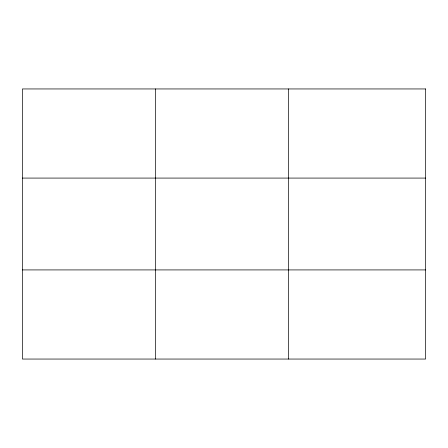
<?xml version="1.0" encoding="UTF-8"?>
<svg xmlns="http://www.w3.org/2000/svg" width="448" height="448" viewBox="0 0 448 448"><rect width="100%" height="100%" fill="white"/><g stroke="black" fill="none" stroke-linecap="round" stroke-linejoin="round"><path stroke-width="0.67" d="M155.456 88.95L155.456 359.05M288.512 88.95L288.512 359.05M22.4 178.08L425.6 178.08M22.4 269.92L425.6 269.92M425.6 88.95L425.6 359.05L22.4 359.05L22.4 88.95L425.6 88.95"/></g></svg>
